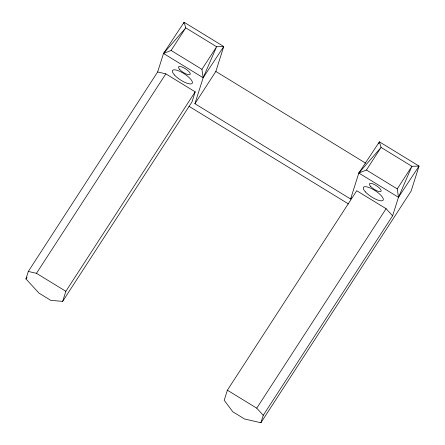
<?xml version="1.0" encoding="UTF-8"?>
<svg xmlns="http://www.w3.org/2000/svg" width="445" height="445" viewBox="0 0 445 445"><rect width="100%" height="100%" fill="white"/><g stroke="black" fill="none" stroke-linecap="round" stroke-linejoin="round"><path stroke-width="0.67" d="M157.647 71.962L165.818 73.848L195.188 91.826L191.99 101.905L62.656 301.382L50.719 300.314L38.971 293.122L25.944 278.904L28.308 271.439L157.647 71.962L163.515 53.461L184.102 22.25L223.752 46.525L215.842 71.45L194.927 103.707L350.588 199.004L351.333 197.847M62.656 301.382L65.854 291.303L195.188 91.826M183.685 23.563L184.102 22.25L185.754 27.851L216.593 46.731L223.752 46.525L203.165 77.736L194.927 103.707M260.898 422.75L263.268 415.285L392.607 215.808L386.093 208.699L356.723 190.721L227.384 390.193L224.191 400.278L232.813 411.792L244.555 418.984L260.898 422.75L411.152 191.016L419.057 166.096L379.407 141.822L358.826 173.033L350.588 199.004M378.784 143.791L379.407 141.822L381.065 147.423L411.903 166.302L419.057 166.096L398.475 197.307L392.607 215.808M203.165 77.736L216.593 46.731L201.941 69.331L203.165 77.736L163.515 53.461L185.754 27.851L171.103 50.452L163.515 53.461M398.475 197.307L411.903 166.302L397.252 188.903L398.475 197.307L358.826 173.033L381.065 147.423L366.413 170.023L358.826 173.033M25.944 278.904L27.073 277.157M28.308 271.439L36.479 273.319L165.818 73.848M263.268 415.285L256.754 408.176L386.093 208.699M215.842 71.45L365.584 163.12M171.103 50.452L201.941 69.331M366.413 170.023L397.252 188.903M188.925 106.266L348.552 203.994M36.479 273.319L65.854 291.303M227.384 390.193L256.754 408.176M370.668 186.411A6.909 2.119 33 0 0 380.792 191.495A6.909 2.119 33 0 0 374.406 184.53A6.909 2.119 33 0 0 370.668 186.411M365.44 191.934A11.748 3.605 33 0 0 382.656 200.573A11.748 3.605 33 0 0 371.803 188.736A11.748 3.605 33 0 0 365.44 191.934M174.535 75.06A11.748 3.605 33 0 0 191.751 83.699A11.748 3.605 33 0 0 180.898 71.862A11.748 3.605 33 0 0 174.535 75.06M179.763 69.537A6.909 2.119 33 0 0 189.887 74.621A6.909 2.119 33 0 0 183.501 67.657A6.909 2.119 33 0 0 179.763 69.537"/></g></svg>
